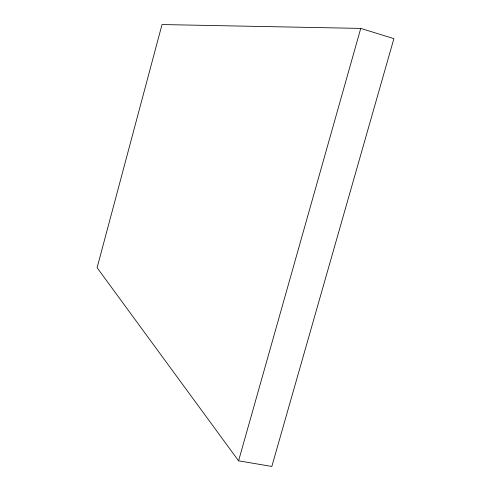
<?xml version="1.0" encoding="UTF-8"?>
<svg xmlns="http://www.w3.org/2000/svg" width="491" height="491" viewBox="0 0 491 491"><rect width="100%" height="100%" fill="white"/><g stroke="black" fill="none" stroke-linecap="round" stroke-linejoin="round"><path stroke-width="0.74" d="M238.577 460.822L360.75 28.41L393.899 38.629L271.824 466.45L238.577 460.822L97.101 267.712L162.024 24.55L360.75 28.41"/></g></svg>
